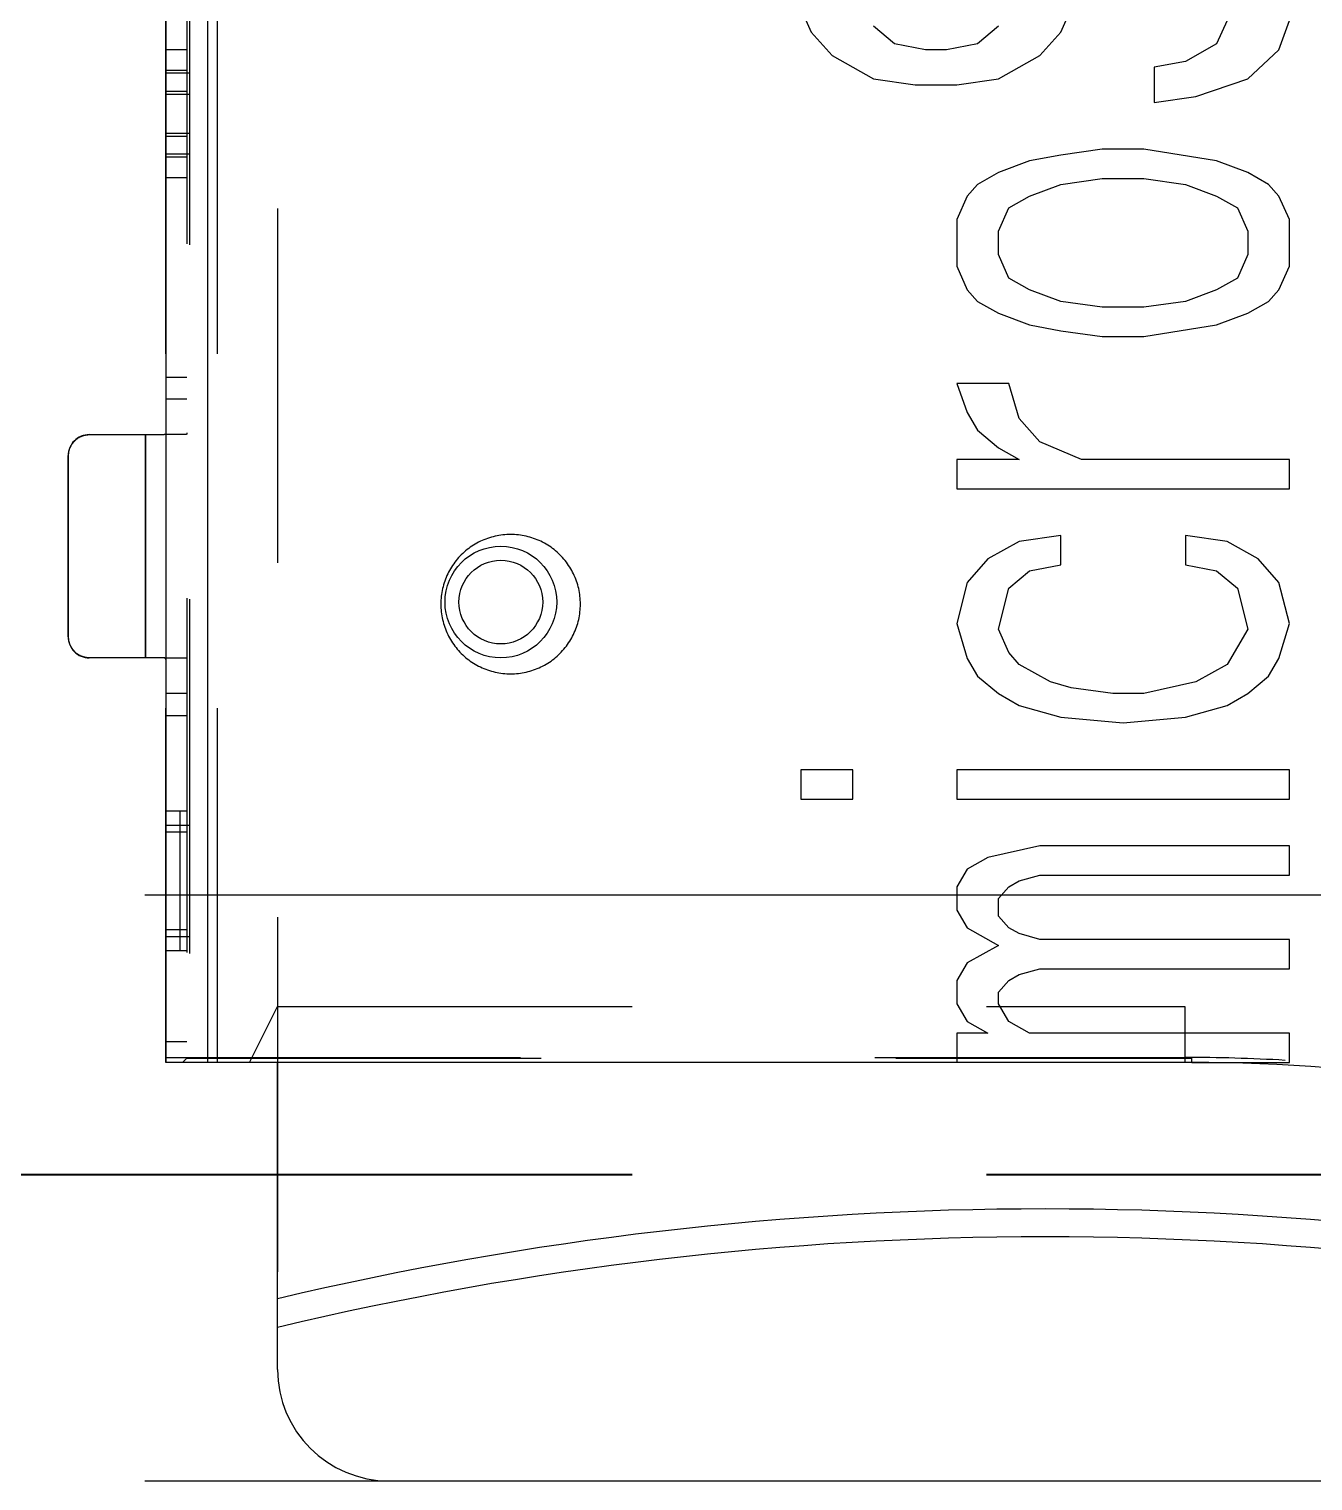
# Model space of a CAD drawing. Header units: inches. Extents: x 0 to 8.3, y 0 to 11.7.
# Drawn here: x 2.6351 to 2.9973, y 0.8075 to 1.2172 of the extents above; entities that cross this region are included whole.
import ezdxf

# ---------------------------------------------------------------- set-up
doc = ezdxf.new("R2010")
doc.units = ezdxf.units.IN
doc.header["$LTSCALE"] = 0.762205
doc.header["$MEASUREMENT"] = 0
doc.linetypes.add('HIDDEN', pattern=[0.2, 0.1, -0.1])
doc.layers.get('0').update_dxf_attribs({"linetype": 'CONTINUOUS'})
for name, color, linetype in [('03___PRT_ALL_CURVES', 7, 'CONTINUOUS'), ('03__ASM_ALL_CURVES', 7, 'CONTINUOUS'), ('DEFAULT_2', 8, 'HIDDEN')]:
    doc.layers.add(name, color=color, linetype=linetype)

msp = doc.modelspace()

# ---------------------------------------------------------------- linework, layer by layer
at = {"color": 7, "linetype": 'CONTINUOUS'}
for p, q in [((2.67368, 1.25632), (2.67368, 0.92561)), ((2.68549, 0.92561), (2.68549, 1.25632)), ((2.65202, 1.10278), (2.67319, 1.10278)), ((2.66787, 1.10278), (2.66787, 1.03979)), ((2.64612, 1.04569), (2.64612, 1.09687)), ((2.67319, 1.03979), (2.65202, 1.03979)), ((2.96305, 0.92561), (2.67368, 0.92561)), ((2.70517, 0.839), (2.70517, 0.92561)), ((2.40596, 0.89412), (2.70517, 0.89412)), ((2.73667, 0.8075), (3.10675, 0.8075))]:
    msp.add_line(p, q, dxfattribs=at)
for centre, radius, start, end in [((2.96305, 0.43349), 0.49213, 72.1242, 90), ((2.92171, -0.05251), 0.93678, 76.6353, 103.3647), ((2.92171, -0.05251), 0.92891, 76.51989, 103.48011), ((2.73667, 0.839), 0.0315, 180, 270)]:
    msp.add_arc(centre, radius, start, end, dxfattribs=at)
for points, knots in [([(2.65202, 1.10278), (2.65125, 1.10278), (2.6497, 1.10247), (2.64774, 1.10116), (2.64642, 1.09919), (2.64612, 1.09764), (2.64612, 1.09687)], [0, 0, 0, 0, 0.250019, 0.499975, 0.749946, 1, 1, 1, 1]), ([(2.64612, 1.04569), (2.64612, 1.04492), (2.64642, 1.04337), (2.64774, 1.04141), (2.6497, 1.04009), (2.65125, 1.03979), (2.65202, 1.03979)], [0, 0, 0, 0, 0.250054, 0.500025, 0.749981, 1, 1, 1, 1]), ([(2.67368, 1.0393), (2.67368, 1.03943), (2.67362, 1.03973), (2.67332, 1.03979), (2.67319, 1.03979)], [0, 0, 0, 0, 0.50022, 1, 1, 1, 1])]:
    msp.add_open_spline(points, degree=3, knots=knots, dxfattribs=at)
at = {"layer": '03___PRT_ALL_CURVES', "color": 8, "linetype": 'HIDDEN'}
for p, q in [((2.67368, 1.46892), (2.67368, 0.92699)), ((2.67368, 0.92699), (2.96108, 0.92699)), ((2.70517, 0.89392), (3.13824, 0.89392))]:
    msp.add_line(p, q, dxfattribs=at)
at = {"layer": '03___PRT_ALL_CURVES', "color": 4, "linetype": 'CONTINUOUS'}
for p, q in [((2.40596, 0.89392), (2.70517, 0.89392)), ((2.66777, 0.8075), (3.17564, 0.8075))]:
    msp.add_line(p, q, dxfattribs=at)
at = {"layer": '03___PRT_ALL_CURVES', "color": 8, "linetype": 'HIDDEN'}
for points in [[(2.77092, 1.07463), (2.768, 1.07457), (2.76208, 1.07331), (2.75501, 1.06763), (2.75107, 1.05948), (2.75107, 1.05041), (2.75501, 1.04226), (2.76208, 1.03657), (2.768, 1.03532), (2.77092, 1.03526)], [(2.77092, 1.03526), (2.77384, 1.03532), (2.77976, 1.03657), (2.78683, 1.04226), (2.79077, 1.05041), (2.79077, 1.05948), (2.78683, 1.06763), (2.77976, 1.07331), (2.77384, 1.07457), (2.77092, 1.07463)], [(2.98944, 0.9262), (2.97999, 0.92675), (2.97053, 0.92703), (2.96108, 0.92699)]]:
    msp.add_open_spline(points, degree=3, dxfattribs=at)
msp.add_open_spline([(3.10505, 0.90545), (3.09085, 0.90979), (3.05968, 0.91782), (3.02085, 0.92379), (2.99652, 0.92578), (2.98944, 0.9262)], degree=3, knots=[0, 0, 0, 0, 0.378488, 0.819197, 1, 1, 1, 1], dxfattribs=at)
at = {"layer": '03__ASM_ALL_CURVES', "color": 8, "linetype": 'HIDDEN'}
for p, q in [((2.67368, 0.92561), (2.67368, 1.46892)), ((2.70517, 1.36656), (2.70517, 0.839)), ((2.96305, 0.92561), (2.67368, 0.92561)), ((2.73667, 0.8075), (3.10675, 0.8075))]:
    msp.add_line(p, q, dxfattribs=at)
at = {"layer": '03__ASM_ALL_CURVES', "color": 4, "linetype": 'CONTINUOUS'}
msp.add_line((2.66777, 0.97286), (3.16364, 0.97286), dxfattribs=at)
at = {"layer": '03__ASM_ALL_CURVES', "color": 8, "linetype": 'HIDDEN'}
for centre, radius, start, end in [((2.96305, 0.43349), 0.49213, 72.1242, 90), ((2.73667, 0.839), 0.0315, 180, 270)]:
    msp.add_arc(centre, radius, start, end, dxfattribs=at)
at = {"layer": 'DEFAULT_2', "color": 8, "linetype": 'HIDDEN'}
for p, q in [((2.70517, 1.36656), (2.70517, 0.92561)), ((2.67958, 1.25666), (2.67958, 0.92679)), ((2.68037, 1.25632), (2.68037, 0.92561)), ((2.68824, 0.92561), (2.68824, 1.25637)), ((2.85281, 1.22296), (2.85574, 1.21635)), ((2.92611, 1.21635), (2.92904, 1.22296)), ((2.8792, 1.21305), (2.87333, 1.218)), ((2.90851, 1.218), (2.90265, 1.21305)), ((2.97301, 1.21966), (2.97008, 1.21305)), ((2.98767, 1.2114), (2.99061, 1.21966)), ((2.85574, 1.21635), (2.86161, 1.20975)), ((2.88799, 1.2114), (2.8792, 1.21305)), ((2.90265, 1.21305), (2.89386, 1.2114)), ((2.92024, 1.20975), (2.92611, 1.21635)), ((2.97008, 1.21305), (2.96129, 1.20809)), ((2.67368, 1.21144), (2.67958, 1.21144)), ((2.86161, 1.20975), (2.87333, 1.20314)), ((2.89386, 1.2114), (2.88799, 1.2114)), ((2.90851, 1.20314), (2.92024, 1.20975)), ((2.97888, 1.20314), (2.98767, 1.2114)), ((2.67958, 1.20553), (2.67368, 1.20553)), ((2.68037, 1.20475), (2.67368, 1.20475)), ((2.96129, 1.20809), (2.95249, 1.20644)), ((2.95249, 1.20644), (2.95249, 1.19653)), ((2.87333, 1.20314), (2.88506, 1.20149)), ((2.88506, 1.20149), (2.89679, 1.20149)), ((2.89679, 1.20149), (2.90851, 1.20314)), ((2.96422, 1.19818), (2.97888, 1.20314)), ((2.67958, 1.19963), (2.67368, 1.19963)), ((2.67368, 1.19884), (2.68037, 1.19884)), ((2.95249, 1.19653), (2.96422, 1.19818)), ((2.67368, 1.18782), (2.68037, 1.18782)), ((2.67368, 1.18703), (2.67958, 1.18703)), ((2.68037, 1.18191), (2.67368, 1.18191)), ((2.67958, 1.18112), (2.67368, 1.18112)), ((2.92611, 1.18166), (2.91731, 1.18001)), ((2.93783, 1.18331), (2.92611, 1.18166)), ((2.94956, 1.18331), (2.93783, 1.18331)), ((2.97008, 1.18001), (2.94956, 1.18331)), ((2.90851, 1.17671), (2.90265, 1.1734)), ((2.91731, 1.18001), (2.90851, 1.17671)), ((2.97888, 1.17671), (2.97008, 1.18001)), ((2.98474, 1.1734), (2.97888, 1.17671)), ((2.67958, 1.17522), (2.67368, 1.17522)), ((2.90265, 1.1734), (2.89972, 1.1701)), ((2.91731, 1.1701), (2.92611, 1.1734)), ((2.92611, 1.1734), (2.93783, 1.17505)), ((2.93783, 1.17505), (2.94956, 1.17505)), ((2.94956, 1.17505), (2.96129, 1.1734)), ((2.96129, 1.1734), (2.97008, 1.1701)), ((2.98767, 1.1701), (2.98474, 1.1734)), ((2.89972, 1.1701), (2.89679, 1.16349)), ((2.91145, 1.16679), (2.91731, 1.1701)), ((2.97008, 1.1701), (2.97595, 1.16679)), ((2.99061, 1.16349), (2.98767, 1.1701)), ((2.90851, 1.16019), (2.91145, 1.16679)), ((2.97595, 1.16679), (2.97888, 1.16019)), ((2.89679, 1.16349), (2.89679, 1.15028)), ((2.90851, 1.15358), (2.90851, 1.16019)), ((2.97888, 1.16019), (2.97888, 1.15358)), ((2.99061, 1.15028), (2.99061, 1.16349)), ((2.91145, 1.14697), (2.90851, 1.15358)), ((2.97888, 1.15358), (2.97595, 1.14697)), ((2.89679, 1.15028), (2.89972, 1.14367)), ((2.98767, 1.14367), (2.99061, 1.15028)), ((2.89972, 1.14367), (2.90265, 1.14036)), ((2.91731, 1.14367), (2.91145, 1.14697)), ((2.92611, 1.14036), (2.91731, 1.14367)), ((2.97008, 1.14367), (2.96129, 1.14036)), ((2.97595, 1.14697), (2.97008, 1.14367)), ((2.98474, 1.14036), (2.98767, 1.14367)), ((2.90265, 1.14036), (2.90851, 1.13706)), ((2.93783, 1.13871), (2.92611, 1.14036)), ((2.96129, 1.14036), (2.94956, 1.13871)), ((2.97888, 1.13706), (2.98474, 1.14036)), ((2.90851, 1.13706), (2.91731, 1.13376)), ((2.94956, 1.13871), (2.93783, 1.13871)), ((2.97008, 1.13376), (2.97888, 1.13706)), ((2.91731, 1.13376), (2.92611, 1.1321)), ((2.92611, 1.1321), (2.93783, 1.13045)), ((2.94956, 1.13045), (2.97008, 1.13376)), ((2.93783, 1.13045), (2.94956, 1.13045)), ((2.67368, 1.119), (2.67958, 1.119)), ((2.91145, 1.11724), (2.89679, 1.11724)), ((2.89679, 1.11724), (2.89972, 1.10898)), ((2.91438, 1.10733), (2.91145, 1.11724)), ((2.67368, 1.11286), (2.67958, 1.11286)), ((2.89972, 1.10898), (2.90265, 1.10402)), ((2.92024, 1.10072), (2.91438, 1.10733)), ((2.66798, 1.03979), (2.66798, 1.10278)), ((2.67935, 1.10278), (2.67319, 1.10278)), ((2.90265, 1.10402), (2.90851, 1.09907)), ((2.90851, 1.09907), (2.91438, 1.09576)), ((2.93197, 1.09576), (2.92024, 1.10072)), ((2.64622, 1.09687), (2.64612, 1.09687)), ((2.64622, 1.04569), (2.64622, 1.09687)), ((2.91438, 1.09576), (2.89679, 1.09576)), ((2.89679, 1.09576), (2.89679, 1.0875)), ((2.99061, 1.09576), (2.93197, 1.09576)), ((2.99061, 1.0875), (2.99061, 1.09576)), ((2.89679, 1.0875), (2.99061, 1.0875)), ((2.92611, 1.07429), (2.91438, 1.07263)), ((2.92611, 1.06603), (2.92611, 1.07429)), ((2.97301, 1.07263), (2.96129, 1.07429)), ((2.96129, 1.07429), (2.96129, 1.06603)), ((2.91438, 1.07263), (2.90558, 1.06768)), ((2.98181, 1.06768), (2.97301, 1.07263)), ((2.90558, 1.06768), (2.89972, 1.06107)), ((2.91731, 1.06437), (2.92611, 1.06603)), ((2.96129, 1.06603), (2.97008, 1.06437)), ((2.98767, 1.06107), (2.98181, 1.06768)), ((2.91145, 1.05942), (2.91731, 1.06437)), ((2.97008, 1.06437), (2.97595, 1.05942)), ((2.89972, 1.06107), (2.89679, 1.04951)), ((2.90851, 1.04786), (2.91145, 1.05942)), ((2.97595, 1.05942), (2.97888, 1.04786)), ((2.99061, 1.04951), (2.98767, 1.06107)), ((2.89679, 1.04951), (2.89972, 1.0396)), ((2.98767, 1.0396), (2.99061, 1.04951)), ((2.64612, 1.04569), (2.64622, 1.04569)), ((2.91145, 1.04125), (2.90851, 1.04786)), ((2.97888, 1.04786), (2.97301, 1.03794)), ((2.91438, 1.03794), (2.91145, 1.04125)), ((2.67319, 1.03979), (2.67935, 1.03979)), ((2.89972, 1.0396), (2.90265, 1.03464)), ((2.92317, 1.03299), (2.91438, 1.03794)), ((2.97301, 1.03794), (2.96422, 1.03299)), ((2.98474, 1.03464), (2.98767, 1.0396)), ((2.90265, 1.03464), (2.90851, 1.02968)), ((2.92904, 1.03134), (2.92317, 1.03299)), ((2.96422, 1.03299), (2.94956, 1.02968)), ((2.97888, 1.02968), (2.98474, 1.03464)), ((2.67958, 1.0297), (2.67368, 1.0297)), ((2.90851, 1.02968), (2.91438, 1.02638)), ((2.94076, 1.02968), (2.92904, 1.03134)), ((2.94956, 1.02968), (2.94076, 1.02968)), ((2.97301, 1.02638), (2.97888, 1.02968)), ((2.91438, 1.02638), (2.92611, 1.02308)), ((2.96129, 1.02308), (2.97301, 1.02638)), ((2.67368, 1.02356), (2.67958, 1.02356)), ((2.92611, 1.02308), (2.9437, 1.02142)), ((2.9437, 1.02142), (2.96129, 1.02308)), ((2.86747, 1.00821), (2.85281, 1.00821)), ((2.85281, 1.00821), (2.85281, 0.99995)), ((2.86747, 0.99995), (2.86747, 1.00821)), ((2.99061, 1.00821), (2.89679, 1.00821)), ((2.89679, 1.00821), (2.89679, 0.99995)), ((2.99061, 0.99995), (2.99061, 1.00821)), ((2.85281, 0.99995), (2.86747, 0.99995)), ((2.89679, 0.99995), (2.99061, 0.99995)), ((2.67958, 0.99648), (2.67368, 0.99648)), ((2.67761, 0.99648), (2.67761, 0.95711)), ((2.67368, 0.99254), (2.68037, 0.99254)), ((2.67958, 0.99057), (2.67368, 0.99057)), ((2.90558, 0.98343), (2.89972, 0.98013)), ((2.92024, 0.98673), (2.90558, 0.98343)), ((2.99061, 0.98673), (2.92024, 0.98673)), ((2.99061, 0.97847), (2.99061, 0.98673)), ((2.89972, 0.98013), (2.89679, 0.97517)), ((2.89679, 0.97517), (2.89679, 0.96856)), ((2.90851, 0.97187), (2.91145, 0.97517)), ((2.91145, 0.97517), (2.91438, 0.97682)), ((2.91438, 0.97682), (2.92024, 0.97847)), ((2.92024, 0.97847), (2.99061, 0.97847)), ((2.90851, 0.96691), (2.90851, 0.97187)), ((2.89679, 0.96856), (2.89972, 0.96361)), ((2.67958, 0.96301), (2.67368, 0.96301)), ((2.89972, 0.96361), (2.90851, 0.95865)), ((2.91145, 0.96361), (2.90851, 0.96691)), ((2.91438, 0.96195), (2.91145, 0.96361)), ((2.68037, 0.96105), (2.67368, 0.96105)), ((2.92024, 0.9603), (2.91438, 0.96195)), ((2.99061, 0.9603), (2.92024, 0.9603)), ((2.99061, 0.95204), (2.99061, 0.9603)), ((2.67958, 0.95711), (2.67368, 0.95711)), ((2.90851, 0.95865), (2.89972, 0.9537)), ((2.89972, 0.9537), (2.89679, 0.94874)), ((2.91438, 0.95039), (2.92024, 0.95204)), ((2.92024, 0.95204), (2.99061, 0.95204)), ((2.89679, 0.94874), (2.89679, 0.94213)), ((2.90851, 0.94544), (2.91145, 0.94874)), ((2.91145, 0.94874), (2.91438, 0.95039)), ((2.90851, 0.94213), (2.90851, 0.94544)), ((2.6973, 0.92561), (2.70517, 0.94136)), ((2.70517, 0.94136), (2.96108, 0.94136)), ((2.89679, 0.94213), (2.89972, 0.93718)), ((2.91145, 0.93718), (2.90851, 0.94213)), ((2.96108, 0.94136), (2.96108, 0.92561)), ((2.89972, 0.93718), (2.90558, 0.93387)), ((2.91731, 0.93387), (2.91145, 0.93718)), ((2.67368, 0.93152), (2.67958, 0.93152)), ((2.90558, 0.93387), (2.89679, 0.93387)), ((2.89679, 0.93387), (2.89679, 0.92561)), ((2.99061, 0.93387), (2.91731, 0.93387)), ((2.99061, 0.92561), (2.99061, 0.93387)), ((2.67958, 0.92679), (2.6784, 0.92561)), ((2.67958, 0.92679), (2.96305, 0.92679)), ((2.96305, 0.92561), (2.96305, 0.92679)), ((2.96305, 0.92561), (2.99061, 0.92561)), ((2.70517, 0.89412), (3.13824, 0.89412))]:
    msp.add_line(p, q, dxfattribs=at)
for radius in [0.01575, 0.01181]:
    msp.add_circle((2.76816, 1.05553), radius, dxfattribs=at)
for centre, radius in [((2.96108, 0.43349), 0.50787), ((2.96305, 0.43349), 0.49331), ((2.96108, 0.43349), 0.49213)]:
    msp.add_arc(centre, radius, 72.1242, 90, dxfattribs=at)
for points, knots in [([(2.64622, 1.09687), (2.64622, 1.09764), (2.64653, 1.09919), (2.64784, 1.10116), (2.6498, 1.10247), (2.65136, 1.10278), (2.65212, 1.10278)], [0, 0, 0, 0, 0.250054, 0.500025, 0.749981, 1, 1, 1, 1]), ([(2.67368, 1.10326), (2.67368, 1.10313), (2.67362, 1.10283), (2.67332, 1.10278), (2.67319, 1.10278)], [0, 0, 0, 0, 0.499778, 1, 1, 1, 1]), ([(2.67958, 1.10326), (2.67958, 1.10319), (2.67958, 1.10307), (2.67954, 1.10291), (2.67946, 1.1028), (2.67938, 1.10278), (2.67935, 1.10278)], [0, 0, 0, 0, 0.355765, 0.620979, 0.817527, 1, 1, 1, 1]), ([(2.65212, 1.03979), (2.65136, 1.03979), (2.6498, 1.04009), (2.64784, 1.04141), (2.64653, 1.04337), (2.64622, 1.04492), (2.64622, 1.04569)], [0, 0, 0, 0, 0.250019, 0.499975, 0.749946, 1, 1, 1, 1]), ([(2.67935, 1.03979), (2.67938, 1.03979), (2.67946, 1.03976), (2.67954, 1.03965), (2.67958, 1.03949), (2.67958, 1.03937), (2.67958, 1.0393)], [0, 0, 0, 0, 0.18298, 0.379189, 0.64424, 1, 1, 1, 1])]:
    msp.add_open_spline(points, degree=3, knots=knots, dxfattribs=at)

doc.saveas('drawing.dxf')
